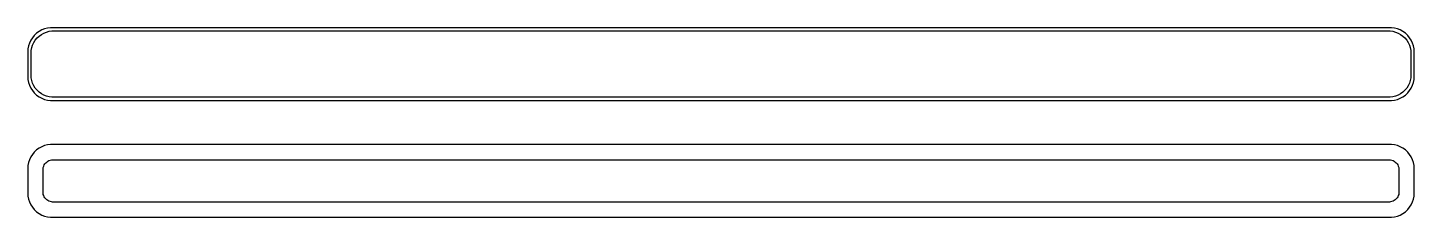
# Model space of a CAD drawing. Header units: metres. Extents: x -142 to 142, y 41 to 79.
import ezdxf

# ---------------------------------------------------------------- set-up
doc = ezdxf.new("R2010")
doc.units = ezdxf.units.M

msp = doc.modelspace()

# ---------------------------------------------------------------- linework, layer by layer
for p, q in [((-141.545, 77.4389), (-141.882, 76.9088)), ((-141.145, 77.9227), (-141.545, 77.4389)), ((-140.687, 78.3526), (-141.145, 77.9227)), ((-140.954, 76.9411), (-140.588, 77.3842)), ((-140.179, 78.7216), (-140.687, 78.3526)), ((-140.588, 77.3842), (-140.168, 77.7777)), ((-139.629, 79.0241), (-140.179, 78.7216)), ((-140.168, 77.7777), (-139.703, 78.1157)), ((-139.703, 78.1157), (-139.199, 78.3927)), ((-139.045, 79.2553), (-139.629, 79.0241)), ((-139.199, 78.3927), (-138.665, 78.6044)), ((-138.437, 79.4114), (-139.045, 79.2553)), ((-138.665, 78.6044), (-138.108, 78.7473)), ((-137.814, 79.4901), (-138.437, 79.4114)), ((-138.108, 78.7473), (-137.537, 78.8194)), ((137.814, 79.4901), (-137.814, 79.4901)), ((-137.537, 78.8194), (137.537, 78.8194)), ((137.537, 78.8194), (138.108, 78.7473)), ((138.437, 79.4114), (137.814, 79.4901)), ((138.108, 78.7473), (138.665, 78.6044)), ((139.045, 79.2553), (138.437, 79.4114)), ((138.665, 78.6044), (139.199, 78.3927)), ((139.629, 79.0241), (139.045, 79.2553)), ((139.199, 78.3927), (139.703, 78.1157)), ((140.179, 78.7216), (139.629, 79.0241)), ((139.703, 78.1157), (140.168, 77.7777)), ((140.168, 77.7777), (140.588, 77.3842)), ((140.687, 78.3526), (140.179, 78.7216)), ((140.588, 77.3842), (140.954, 76.9411)), ((141.145, 77.9227), (140.687, 78.3526)), ((141.545, 77.4389), (141.145, 77.9227)), ((141.882, 76.9088), (141.545, 77.4389)), ((-142.461, 75.1267), (-142.5, 74.5)), ((-142.5, 74.5), (-142.5, 69.5)), ((-142.343, 75.7434), (-142.461, 75.1267)), ((-142.149, 76.3406), (-142.343, 75.7434)), ((-141.882, 76.9088), (-142.149, 76.3406)), ((-141.828, 74.25), (-141.792, 74.8238)), ((-141.828, 69.75), (-141.828, 74.25)), ((-141.792, 74.8238), (-141.685, 75.3886)), ((-141.685, 75.3886), (-141.507, 75.9354)), ((-141.507, 75.9354), (-141.262, 76.4557)), ((-141.262, 76.4557), (-140.954, 76.9411)), ((140.954, 76.9411), (141.262, 76.4557)), ((141.262, 76.4557), (141.507, 75.9354)), ((141.507, 75.9354), (141.685, 75.3886)), ((141.685, 75.3886), (141.792, 74.8238)), ((141.792, 74.8238), (141.828, 74.25)), ((141.828, 74.25), (141.828, 69.75)), ((142.149, 76.3406), (141.882, 76.9088)), ((142.343, 75.7434), (142.149, 76.3406)), ((142.461, 75.1267), (142.343, 75.7434)), ((142.5, 74.5), (142.461, 75.1267)), ((142.5, 69.5), (142.5, 74.5)), ((-142.5, 69.5), (-142.461, 68.8733)), ((-142.461, 68.8733), (-142.343, 68.2566)), ((-141.792, 69.1762), (-141.828, 69.75)), ((-141.685, 68.6114), (-141.792, 69.1762)), ((-141.507, 68.0646), (-141.685, 68.6114)), ((141.685, 68.6114), (141.507, 68.0646)), ((141.792, 69.1762), (141.685, 68.6114)), ((141.828, 69.75), (141.792, 69.1762)), ((142.343, 68.2566), (142.461, 68.8733)), ((142.461, 68.8733), (142.5, 69.5)), ((-142.343, 68.2566), (-142.149, 67.6594)), ((-142.149, 67.6594), (-141.882, 67.0912)), ((-141.882, 67.0912), (-141.545, 66.5611)), ((-141.545, 66.5611), (-141.145, 66.0773)), ((-141.262, 67.5443), (-141.507, 68.0646)), ((-140.954, 67.0589), (-141.262, 67.5443)), ((-141.145, 66.0773), (-140.687, 65.6474)), ((-140.588, 66.6158), (-140.954, 67.0589)), ((-140.687, 65.6474), (-140.179, 65.2784)), ((-140.168, 66.2223), (-140.588, 66.6158)), ((-139.703, 65.8843), (-140.168, 66.2223)), ((-139.199, 65.6073), (-139.703, 65.8843)), ((-138.665, 65.3956), (-139.199, 65.6073)), ((139.199, 65.6073), (138.665, 65.3956)), ((139.703, 65.8843), (139.199, 65.6073)), ((140.168, 66.2223), (139.703, 65.8843)), ((140.588, 66.6158), (140.168, 66.2223)), ((140.179, 65.2784), (140.687, 65.6474)), ((140.954, 67.0589), (140.588, 66.6158)), ((140.687, 65.6474), (141.145, 66.0773)), ((141.262, 67.5443), (140.954, 67.0589)), ((141.145, 66.0773), (141.545, 66.5611)), ((141.507, 68.0646), (141.262, 67.5443)), ((141.545, 66.5611), (141.882, 67.0912)), ((141.882, 67.0912), (142.149, 67.6594)), ((142.149, 67.6594), (142.343, 68.2566)), ((-140.179, 65.2784), (-139.629, 64.9759)), ((-139.629, 64.9759), (-139.045, 64.7447)), ((-139.045, 64.7447), (-138.437, 64.5886)), ((-138.108, 65.2527), (-138.665, 65.3956)), ((-138.437, 64.5886), (-137.814, 64.5099)), ((-137.537, 65.1806), (-138.108, 65.2527)), ((-137.814, 64.5099), (137.814, 64.5099)), ((137.537, 65.1806), (-137.537, 65.1806)), ((138.108, 65.2527), (137.537, 65.1806)), ((137.814, 64.5099), (138.437, 64.5886)), ((138.665, 65.3956), (138.108, 65.2527)), ((138.437, 64.5886), (139.045, 64.7447)), ((139.045, 64.7447), (139.629, 64.9759)), ((139.629, 64.9759), (140.179, 65.2784)), ((-140.687, 54.3526), (-141.145, 53.9227)), ((-140.179, 54.7216), (-140.687, 54.3526)), ((-139.629, 55.0241), (-140.179, 54.7216)), ((-139.045, 55.2553), (-139.629, 55.0241)), ((-138.437, 55.4114), (-139.045, 55.2553)), ((-137.814, 55.4901), (-138.437, 55.4114)), ((137.814, 55.4901), (-137.814, 55.4901)), ((138.437, 55.4114), (137.814, 55.4901)), ((139.045, 55.2553), (138.437, 55.4114)), ((139.629, 55.0241), (139.045, 55.2553)), ((140.179, 54.7216), (139.629, 55.0241)), ((140.687, 54.3526), (140.179, 54.7216)), ((141.145, 53.9227), (140.687, 54.3526)), ((-142.343, 51.7434), (-142.461, 51.1267)), ((-142.149, 52.3406), (-142.343, 51.7434)), ((-141.882, 52.9088), (-142.149, 52.3406)), ((-141.545, 53.4389), (-141.882, 52.9088)), ((-141.145, 53.9227), (-141.545, 53.4389)), ((-139.099, 51.2663), (-138.957, 51.49)), ((-138.957, 51.49), (-138.788, 51.6941)), ((-138.788, 51.6941), (-138.595, 51.8755)), ((-138.595, 51.8755), (-138.38, 52.0312)), ((-138.38, 52.0312), (-138.148, 52.1588)), ((-138.148, 52.1588), (-137.902, 52.2564)), ((-137.902, 52.2564), (-137.645, 52.3223)), ((-137.645, 52.3223), (-137.382, 52.3555)), ((-137.382, 52.3555), (137.382, 52.3555)), ((137.382, 52.3555), (137.645, 52.3223)), ((137.645, 52.3223), (137.902, 52.2564)), ((137.902, 52.2564), (138.148, 52.1588)), ((138.148, 52.1588), (138.38, 52.0312)), ((138.38, 52.0312), (138.595, 51.8755)), ((138.595, 51.8755), (138.788, 51.6941)), ((138.788, 51.6941), (138.957, 51.49)), ((138.957, 51.49), (139.099, 51.2663)), ((141.545, 53.4389), (141.145, 53.9227)), ((141.882, 52.9088), (141.545, 53.4389)), ((142.149, 52.3406), (141.882, 52.9088)), ((142.343, 51.7434), (142.149, 52.3406)), ((142.461, 51.1267), (142.343, 51.7434)), ((-142.461, 51.1267), (-142.5, 50.5)), ((-142.5, 50.5), (-142.5, 45.5)), ((-139.36, 50.25), (-139.343, 50.5144)), ((-139.36, 45.75), (-139.36, 50.25)), ((-139.343, 50.5144), (-139.293, 50.7746)), ((-139.293, 50.7746), (-139.211, 51.0266)), ((-139.211, 51.0266), (-139.099, 51.2663)), ((139.099, 51.2663), (139.211, 51.0266)), ((139.211, 51.0266), (139.293, 50.7746)), ((139.293, 50.7746), (139.343, 50.5144)), ((139.343, 50.5144), (139.36, 50.25)), ((139.36, 50.25), (139.36, 45.75)), ((142.5, 50.5), (142.461, 51.1267)), ((142.5, 45.5), (142.5, 50.5)), ((-139.343, 45.4856), (-139.36, 45.75)), ((139.36, 45.75), (139.343, 45.4856)), ((-142.5, 45.5), (-142.461, 44.8733)), ((-142.461, 44.8733), (-142.343, 44.2566)), ((-142.343, 44.2566), (-142.149, 43.6594)), ((-142.149, 43.6594), (-141.882, 43.0912)), ((-141.882, 43.0912), (-141.545, 42.5611)), ((-139.293, 45.2254), (-139.343, 45.4856)), ((-139.211, 44.9734), (-139.293, 45.2254)), ((-139.099, 44.7337), (-139.211, 44.9734)), ((-138.957, 44.51), (-139.099, 44.7337)), ((-138.788, 44.3059), (-138.957, 44.51)), ((-138.595, 44.1245), (-138.788, 44.3059)), ((-138.38, 43.9688), (-138.595, 44.1245)), ((-138.148, 43.8412), (-138.38, 43.9688)), ((-137.902, 43.7436), (-138.148, 43.8412)), ((-137.645, 43.6777), (-137.902, 43.7436)), ((-137.382, 43.6445), (-137.645, 43.6777)), ((137.382, 43.6445), (-137.382, 43.6445)), ((137.645, 43.6777), (137.382, 43.6445)), ((137.902, 43.7436), (137.645, 43.6777)), ((138.148, 43.8412), (137.902, 43.7436)), ((138.38, 43.9688), (138.148, 43.8412)), ((138.595, 44.1245), (138.38, 43.9688)), ((138.788, 44.3059), (138.595, 44.1245)), ((138.957, 44.51), (138.788, 44.3059)), ((139.099, 44.7337), (138.957, 44.51)), ((139.211, 44.9734), (139.099, 44.7337)), ((139.293, 45.2254), (139.211, 44.9734)), ((139.343, 45.4856), (139.293, 45.2254)), ((141.545, 42.5611), (141.882, 43.0912)), ((141.882, 43.0912), (142.149, 43.6594)), ((142.149, 43.6594), (142.343, 44.2566)), ((142.343, 44.2566), (142.461, 44.8733)), ((142.461, 44.8733), (142.5, 45.5)), ((-141.545, 42.5611), (-141.145, 42.0773)), ((-141.145, 42.0773), (-140.687, 41.6474)), ((-140.687, 41.6474), (-140.179, 41.2784)), ((-140.179, 41.2784), (-139.629, 40.9759)), ((-139.629, 40.9759), (-139.045, 40.7447)), ((-139.045, 40.7447), (-138.437, 40.5886)), ((-138.437, 40.5886), (-137.814, 40.5099)), ((-137.814, 40.5099), (137.814, 40.5099)), ((137.814, 40.5099), (138.437, 40.5886)), ((138.437, 40.5886), (139.045, 40.7447)), ((139.045, 40.7447), (139.629, 40.9759)), ((139.629, 40.9759), (140.179, 41.2784)), ((140.179, 41.2784), (140.687, 41.6474)), ((140.687, 41.6474), (141.145, 42.0773)), ((141.145, 42.0773), (141.545, 42.5611))]:
    msp.add_line(p, q)

doc.saveas('drawing.dxf')
